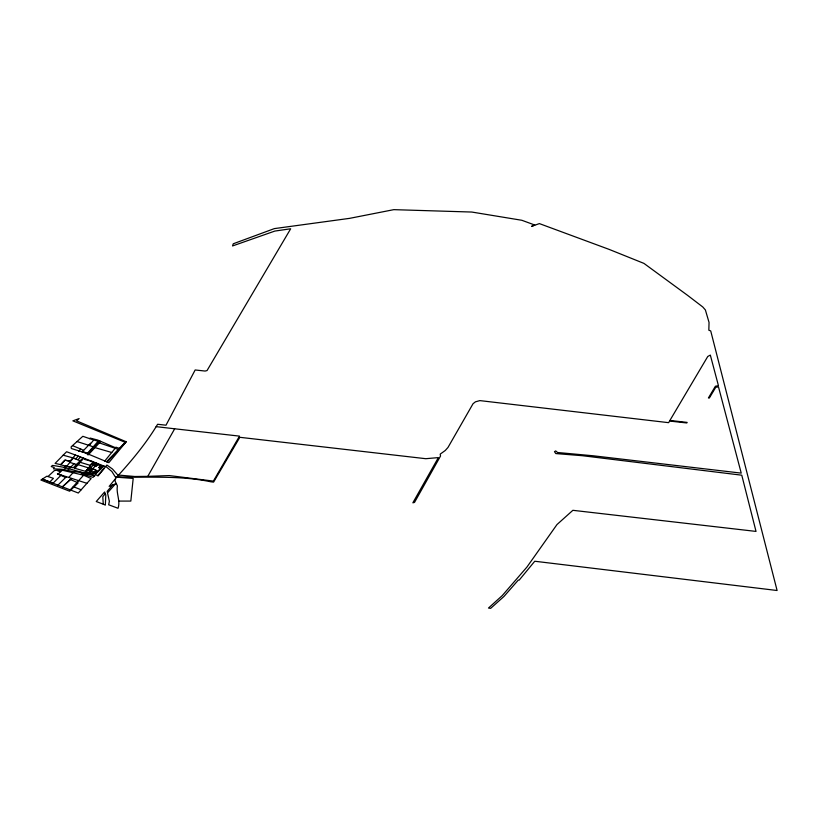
<?xml version="1.0" encoding="UTF-8"?>
<svg xmlns="http://www.w3.org/2000/svg" width="818" height="818" viewBox="0 0 818 818"><rect width="100%" height="100%" fill="white"/><g stroke="black" fill="none" stroke-linecap="round" stroke-linejoin="round"><path stroke-width="1.23" d="M106.504 461.751L125.195 442.303L72.874 420.851L79.131 418.581L76.616 420.871L126.217 441.771L108.855 462.651L85.471 452.916L71.319 448.509L71.135 446.853L82.822 436.301L89.827 438.704L90.144 438.08L97.669 440.033L115.369 447.681L115.921 447.18L119.356 448.397M75.399 455.023L69.857 461.25L64.97 460.125L60.563 464.788L66.779 466.291L73.191 458.121L80.174 460.718L83.058 457.927L93.18 461.792L90.062 465.299L80.072 462.272L74.683 468.233L92.986 473.54L93.814 472.722L95.951 473.683M147.772 476.352L169.316 475.575L213.375 481.096L239.51 436.127L174.684 428.785L147.772 476.352L134.725 476.495L117.751 475.002L112.444 469L106.882 465.053L105.757 466.403L111.872 471.505L115.226 476.792L116.984 476.812C148.436 477.988 179.848 475.217 210.921 481.812L213.58 482.139L239.838 437.303L425.81 458.704L438.376 457.599L412.845 502.835L414.501 502.416L440.534 456.025L440.186 454.133L445.278 450.483L447.988 447.446L473.029 403.744L475.432 401.832L479.859 400.605L668.643 422.671L669.605 421.055L686.834 422.967L687.161 422.405L669.911 420.432L707.764 356.474L710.331 355.094L718.439 385.677L715.392 386.239L708.419 397.957L709.318 398.059L715.76 387.272L718.49 386.894L741.231 473.121L593.203 455.779L557.569 452.507L555.729 450.943L554.481 451.648L555.78 453.571L582.447 455.718L741.773 475.197L756.016 531.414L572.876 510.309L556.966 524.573L526.894 567.119L502.272 595.576L488.469 608.05L490.657 608.347L503.949 596.475L518.356 580.023L519.154 580.156L534.757 561.24L777.1 590.504L710.73 330.942L708.838 330.186L709.042 322.425L705.392 309.971L702.785 306.975L687.641 295.4L643.93 263.386L609.195 249.418L539.379 223.6L531.628 226.341L534.747 225.022L521.874 220.287L471.802 212.046L393.806 209.653L349.593 218.355L274.337 228.611L233.263 243.774L232.537 245.952L274.828 231.075L290.676 228.774L207.036 370.574L205.073 371.055L195.165 369.971L166.003 425.207L157.608 424.256C146.218 443.315 131.892 460.452 116.984 476.812M77.015 441.546L89.254 445.452L93.784 439.89L98.129 441.311L87.107 453.642M74.867 470.391L64.315 467.385L55.532 465.851L52.434 465.432L51.217 466.557L54.285 467.579L53.456 468.826L62.557 469.338L73.947 471.7L74.867 470.391L82.69 472.63M84.172 474.379L84.908 473.417L92.24 474.246L94.939 475.595L92.986 477.375L81.084 473.377L84.908 473.417M89.499 466.792L90.645 465.34L90.062 465.299M104.019 466.055L95.164 474.43L98.15 475.882L105.512 466.71L93.436 461.884L85.818 471.321L88.589 467.916L77.935 464.614M105.277 493.673L102.802 496.72L103.262 504.215L105.348 505.105L105.798 495.043L104.622 491.976L96.248 501.516L103.262 504.215M104.704 461.076L115.185 448.315L118.344 449.481M115.686 478.407L109.162 486.373L116.289 483.581L117.393 485.923C116.033 493.479 120.614 500.81 118.048 508.275L108.682 504.788L109.377 501.281L107.168 491.332L112.567 485.033M97.618 475.616L103.937 468.673M66.391 476.73L65.644 477.456L57.413 473.908L58.109 474.062L62.311 470.227L83.63 475.217L91.146 478.571L78.293 493.019L42.393 479.092L53.088 483.182L61.217 475.043L86.933 483.315M83.058 457.927L78.221 456.076L75.982 458.734L63.17 455.186L55.082 463.407L60.685 464.655L64.97 460.125L70.358 461.362M126.217 441.771L107.168 462.006M83.63 475.217L70.287 489.818M78.733 451.291L80.726 449.031L83.63 450.37M107.853 492.467L115.502 483.888M68.937 477.293L73.211 472.497M74.683 468.233L83.794 458.213M87.802 454.01L99.673 440.912L87.322 454.542L88.242 454.88L100.747 441.372M64.315 467.385L65.583 466.015L73.242 467.824L80.174 460.718M77.986 459.706L80.573 456.996M90.553 443.203L82.076 451.976M67.465 470.473L74.09 463.734M63.17 455.186L66.606 451.74L78.221 456.076M58.017 485.054L65.644 477.456M49.826 481.935L53.426 478.346L46.871 476.188L40.9 480.043L69.683 491.219L78.16 482.865L70.409 479.522L62.526 486.771L71.555 478.469L70.409 479.522M84.847 452.712L87.475 453.223M85.205 458.745L84.54 459.389L93.18 461.792M62.311 470.227L58.344 470.105L57.638 470.779L60.174 471.587M88.364 470.289L90.726 468.049M93.569 465.36L95.931 463.131M89.622 470.851L91.984 468.612M94.827 465.923L97.189 463.683M90.358 470.841L97.23 464.338M93.958 472.446L95.502 470.984L97.138 471.72M100.829 465.943L99.285 467.405L100.921 468.141M99.857 468.172L102.219 465.933M48.017 476.516L54.428 470.544L58.344 470.105M63.692 469.552L65.982 467.916M118.743 501.086L130.829 501.076L133.191 478.418L116.044 477.15L114.97 480.841L116.289 483.581M156.126 426.648L174.684 428.785M92.986 473.54L73.947 471.7M66.779 466.291L70.685 467.201M93.886 447.293L111.769 452.497M85.174 473.448L94.53 475.974M89.827 438.704L93.784 439.89M69.806 462.405L76.534 464.491M58.109 474.062L61.217 475.043M99.346 442.886L115.185 448.315M89.254 445.452L92.986 446.73M82.587 451.454L85.195 452.374M73.303 486.69L81.166 489.777M72.495 445.626L80.726 449.031M103.487 466.495L100.962 465.37L98.6 467.61L101.115 468.734M93.242 469.174L89.469 467.487L87.107 469.726L90.88 471.413L93.487 468.949L96.003 470.074L93.405 472.538L94.663 473.101L97.025 470.861L95.767 470.299M94.673 462.569L92.301 464.798L96.084 466.485L98.446 464.246L94.673 462.569M95.154 463.417L88.283 469.921L95.594 473.182L102.465 466.679L95.154 463.417"/></g></svg>
